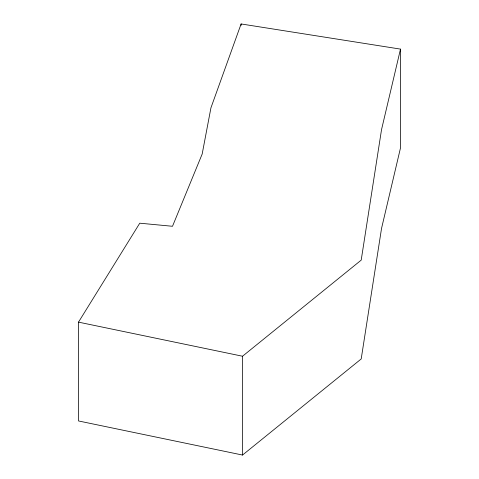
<?xml version="1.0" encoding="UTF-8"?>
<svg xmlns="http://www.w3.org/2000/svg" width="479" height="479" viewBox="0 0 479 479"><rect width="100%" height="100%" fill="white"/><g stroke="black" fill="none" stroke-linecap="round" stroke-linejoin="round"><path stroke-width="0.72" d="M400.498 49.109L381.529 129.647L361.202 260.127L242.53 356.232L78.502 322.139L78.502 420.957L242.53 455.05L361.202 358.951L381.529 228.465L400.498 147.927L400.498 49.109L241.105 23.95L210.94 107.823L202.168 154.064L172.5 226.28L139.766 223.196L78.502 322.139M242.53 356.232L242.53 455.05M241.105 23.95L241.105 25.435"/></g></svg>
